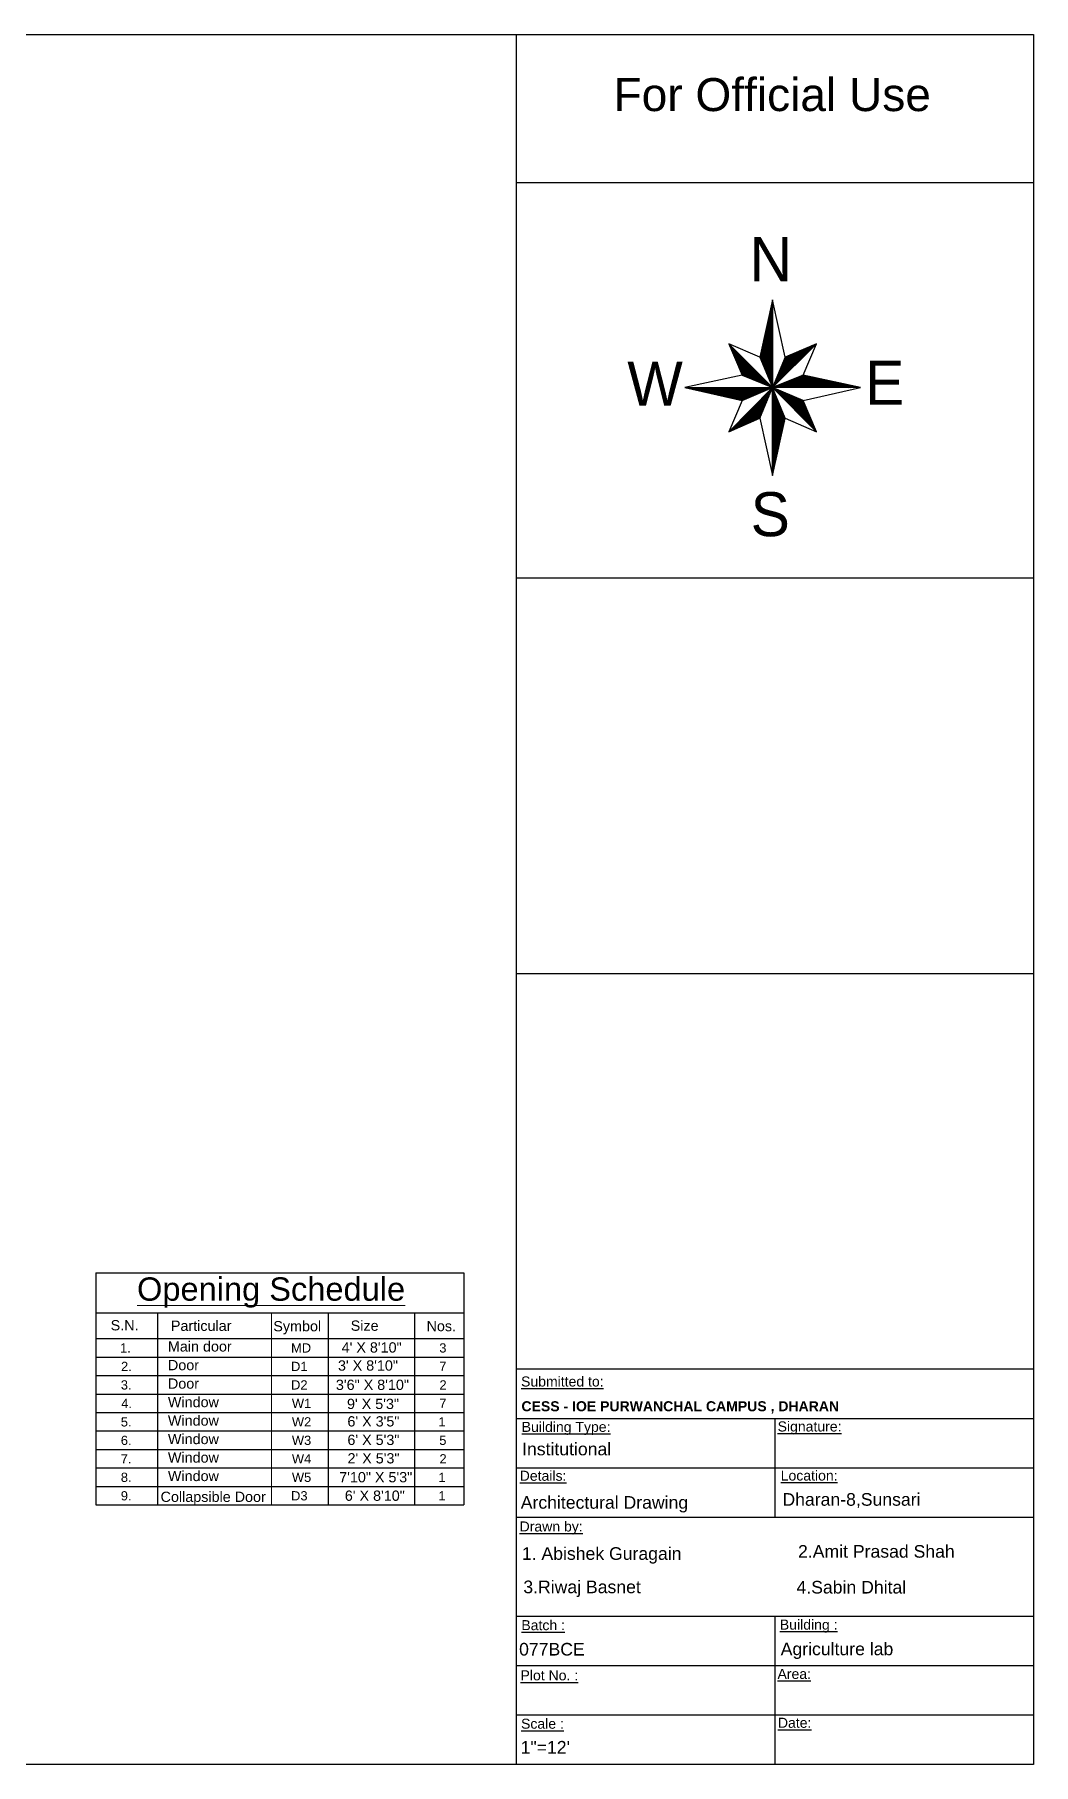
# Model space of a CAD drawing. Header units: inches. Extents: x -6800 to 96653, y -25814 to 17379.
# Drawn here: x 72715 to 73688, y -6838 to -5153 of the extents above; entities that cross this region are included whole.
import ezdxf

# ---------------------------------------------------------------- set-up
doc = ezdxf.new("R2010")
doc.units = ezdxf.units.IN
doc.header["$MEASUREMENT"] = 0
doc.layers.add('Page Format', color=7, linetype='Continuous', lineweight=25)
doc.layers.add('text', color=31, linetype='Continuous', lineweight=13)
doc.styles.add('GOTHICE', font='gothice')
doc.styles.get("Standard").update_dxf_attribs({"font": 'arial.ttf'})

# ---------------------------------------------------------------- blocks, each defined once
blk = doc.blocks.new('*X360')
at = {"color": 0}
for p, q in [((15.32, 10.228), (16.001, 10.909)), ((15.332, 10.259), (15.97, 10.896)), ((15.345, 10.289), (15.939, 10.883)), ((15.357, 10.319), (15.908, 10.87)), ((15.37, 10.349), (15.877, 10.857)), ((15.382, 10.379), (15.846, 10.843)), ((15.395, 10.409), (15.815, 10.83)), ((15.407, 10.44), (15.784, 10.817)), ((15.42, 10.47), (15.754, 10.804)), ((15.432, 10.5), (15.723, 10.791)), ((15.445, 10.53), (15.692, 10.777)), ((15.457, 10.56), (15.661, 10.764)), ((15.47, 10.591), (15.63, 10.751)), ((15.482, 10.621), (15.599, 10.738)), ((15.495, 10.651), (15.568, 10.725)), ((15.507, 10.681), (15.537, 10.711))]:
    blk.add_line(p, q, dxfattribs=at)
blk = doc.blocks.new('*X359')
at = {"color": 0}
for p, q in [((15.325, 10.217), (15.333, 10.224)), ((15.343, 10.217), (15.363, 10.237)), ((15.361, 10.217), (15.393, 10.249)), ((15.378, 10.217), (15.424, 10.262)), ((15.396, 10.217), (15.454, 10.274)), ((15.414, 10.217), (15.484, 10.287)), ((15.432, 10.217), (15.514, 10.299)), ((15.449, 10.217), (15.544, 10.312)), ((15.467, 10.217), (15.574, 10.324)), ((15.485, 10.217), (15.605, 10.337)), ((15.502, 10.217), (15.635, 10.349)), ((15.52, 10.217), (15.665, 10.362)), ((15.538, 10.217), (15.695, 10.374)), ((15.555, 10.217), (15.725, 10.387)), ((15.573, 10.217), (15.756, 10.399)), ((15.591, 10.217), (15.786, 10.412)), ((15.608, 10.217), (15.808, 10.416)), ((15.626, 10.217), (15.822, 10.413)), ((15.644, 10.217), (15.837, 10.41)), ((15.661, 10.217), (15.851, 10.406)), ((15.679, 10.217), (15.866, 10.403)), ((15.697, 10.217), (15.88, 10.4)), ((15.714, 10.217), (15.895, 10.397)), ((15.732, 10.217), (15.909, 10.394)), ((15.75, 10.217), (15.924, 10.39)), ((15.767, 10.217), (15.938, 10.387)), ((15.785, 10.217), (15.952, 10.384)), ((15.803, 10.217), (15.967, 10.381)), ((15.82, 10.217), (15.981, 10.378)), ((15.838, 10.217), (15.996, 10.374)), ((15.856, 10.217), (16.01, 10.371)), ((15.873, 10.217), (16.025, 10.368)), ((15.891, 10.217), (16.039, 10.365)), ((15.909, 10.217), (16.054, 10.362)), ((15.926, 10.217), (16.068, 10.358)), ((15.944, 10.217), (16.083, 10.355)), ((15.962, 10.217), (16.097, 10.352)), ((15.98, 10.217), (16.112, 10.349)), ((15.997, 10.217), (16.126, 10.346)), ((16.015, 10.217), (16.141, 10.342)), ((16.033, 10.217), (16.155, 10.339)), ((16.05, 10.217), (16.17, 10.336)), ((16.068, 10.217), (16.184, 10.333)), ((16.086, 10.217), (16.198, 10.329)), ((16.103, 10.217), (16.213, 10.326)), ((16.121, 10.217), (16.227, 10.323)), ((16.139, 10.217), (16.242, 10.32)), ((16.156, 10.217), (16.256, 10.317)), ((16.174, 10.217), (16.271, 10.313)), ((16.192, 10.217), (16.285, 10.31)), ((16.209, 10.217), (16.3, 10.307)), ((16.227, 10.217), (16.314, 10.304)), ((16.245, 10.217), (16.329, 10.301)), ((16.262, 10.217), (16.343, 10.297)), ((16.28, 10.217), (16.358, 10.294)), ((16.298, 10.217), (16.372, 10.291)), ((16.315, 10.217), (16.387, 10.288)), ((16.333, 10.217), (16.401, 10.285)), ((16.351, 10.217), (16.415, 10.281)), ((16.368, 10.217), (16.43, 10.278)), ((16.386, 10.217), (16.444, 10.275)), ((16.404, 10.217), (16.459, 10.272)), ((16.421, 10.217), (16.473, 10.269)), ((16.439, 10.217), (16.488, 10.265)), ((16.457, 10.217), (16.502, 10.262)), ((16.474, 10.217), (16.517, 10.259)), ((16.492, 10.217), (16.531, 10.256)), ((16.51, 10.217), (16.546, 10.252)), ((16.528, 10.217), (16.56, 10.249)), ((16.545, 10.217), (16.575, 10.246)), ((16.563, 10.217), (16.589, 10.243)), ((16.581, 10.217), (16.604, 10.24)), ((16.598, 10.217), (16.618, 10.236)), ((16.616, 10.217), (16.633, 10.233)), ((16.634, 10.217), (16.647, 10.23)), ((16.651, 10.217), (16.661, 10.227)), ((16.669, 10.217), (16.676, 10.224)), ((16.687, 10.217), (16.69, 10.22)), ((16.704, 10.217), (16.705, 10.217))]:
    blk.add_line(p, q, dxfattribs=at)
blk = doc.blocks.new('*X358')
at = {"color": 0}
for p, q in [((15.32, 10.211), (15.322, 10.213)), ((15.329, 10.202), (15.335, 10.208)), ((15.338, 10.194), (15.347, 10.203)), ((15.347, 10.185), (15.36, 10.198)), ((15.355, 10.176), (15.372, 10.193)), ((15.364, 10.167), (15.385, 10.188)), ((15.373, 10.158), (15.397, 10.182)), ((15.382, 10.149), (15.41, 10.177)), ((15.391, 10.141), (15.422, 10.172)), ((15.4, 10.132), (15.435, 10.167)), ((15.408, 10.123), (15.447, 10.162)), ((15.417, 10.114), (15.46, 10.156)), ((15.426, 10.105), (15.472, 10.151)), ((15.435, 10.096), (15.485, 10.146)), ((15.444, 10.087), (15.497, 10.141)), ((15.453, 10.079), (15.51, 10.136)), ((15.461, 10.07), (15.522, 10.131)), ((15.47, 10.061), (15.535, 10.125)), ((15.479, 10.052), (15.547, 10.12)), ((15.488, 10.043), (15.56, 10.115)), ((15.497, 10.034), (15.572, 10.11)), ((15.506, 10.026), (15.585, 10.105)), ((15.515, 10.017), (15.597, 10.1)), ((15.523, 10.008), (15.61, 10.094)), ((15.532, 9.999), (15.622, 10.089)), ((15.541, 9.99), (15.635, 10.084)), ((15.55, 9.981), (15.647, 10.079)), ((15.559, 9.973), (15.66, 10.074)), ((15.568, 9.964), (15.672, 10.068)), ((15.576, 9.955), (15.685, 10.063)), ((15.585, 9.946), (15.697, 10.058)), ((15.594, 9.937), (15.71, 10.053)), ((15.603, 9.928), (15.722, 10.048)), ((15.612, 9.92), (15.735, 10.043)), ((15.621, 9.911), (15.747, 10.037)), ((15.629, 9.902), (15.76, 10.032)), ((15.638, 9.893), (15.772, 10.027)), ((15.647, 9.884), (15.785, 10.022)), ((15.656, 9.875), (15.797, 10.017)), ((15.665, 9.867), (15.804, 10.006)), ((15.674, 9.858), (15.81, 9.994)), ((15.682, 9.849), (15.815, 9.981)), ((15.691, 9.84), (15.82, 9.969)), ((15.7, 9.831), (15.826, 9.957)), ((15.709, 9.822), (15.831, 9.944)), ((15.718, 9.813), (15.836, 9.932)), ((15.727, 9.805), (15.841, 9.919)), ((15.735, 9.796), (15.847, 9.907)), ((15.744, 9.787), (15.852, 9.895)), ((15.753, 9.778), (15.857, 9.882)), ((15.762, 9.769), (15.863, 9.87)), ((15.771, 9.76), (15.868, 9.857)), ((15.78, 9.752), (15.873, 9.845)), ((15.789, 9.743), (15.878, 9.833)), ((15.797, 9.734), (15.884, 9.82)), ((15.806, 9.725), (15.889, 9.808)), ((15.815, 9.716), (15.894, 9.796)), ((15.824, 9.707), (15.9, 9.783)), ((15.833, 9.699), (15.905, 9.771)), ((15.842, 9.69), (15.91, 9.758)), ((15.85, 9.681), (15.916, 9.746)), ((15.859, 9.672), (15.921, 9.734)), ((15.868, 9.663), (15.926, 9.721)), ((15.877, 9.654), (15.931, 9.709)), ((15.886, 9.646), (15.937, 9.696)), ((15.895, 9.637), (15.942, 9.684)), ((15.903, 9.628), (15.947, 9.672)), ((15.912, 9.619), (15.953, 9.659)), ((15.921, 9.61), (15.958, 9.647)), ((15.93, 9.601), (15.963, 9.635)), ((15.939, 9.592), (15.968, 9.622)), ((15.948, 9.584), (15.974, 9.61)), ((15.956, 9.575), (15.979, 9.597)), ((15.965, 9.566), (15.984, 9.585)), ((15.974, 9.557), (15.99, 9.573)), ((15.983, 9.548), (15.995, 9.56)), ((15.992, 9.539), (16, 9.548)), ((16.001, 9.531), (16.006, 9.535)), ((16.009, 9.522), (16.011, 9.523))]:
    blk.add_line(p, q, dxfattribs=at)
blk = doc.blocks.new('*X357')
at = {"color": 0}
for p, q in [((15.315, 10.206), (15.318, 10.209)), ((15.315, 10.188), (15.323, 10.196)), ((15.315, 10.17), (15.328, 10.184)), ((15.315, 10.153), (15.333, 10.171)), ((15.315, 10.135), (15.339, 10.159)), ((15.315, 10.117), (15.344, 10.146)), ((15.315, 10.1), (15.349, 10.134)), ((15.315, 10.082), (15.354, 10.121)), ((15.315, 10.064), (15.359, 10.109)), ((15.315, 10.047), (15.364, 10.096)), ((15.315, 10.029), (15.37, 10.084)), ((15.315, 10.011), (15.375, 10.071)), ((15.315, 9.994), (15.38, 10.059)), ((15.315, 9.976), (15.385, 10.046)), ((15.315, 9.958), (15.39, 10.034)), ((15.315, 9.941), (15.395, 10.021)), ((15.315, 9.923), (15.401, 10.009)), ((15.315, 9.905), (15.406, 9.996)), ((15.315, 9.888), (15.411, 9.984)), ((15.315, 9.87), (15.416, 9.971)), ((15.315, 9.852), (15.421, 9.959)), ((15.315, 9.835), (15.427, 9.946)), ((15.315, 9.817), (15.432, 9.934)), ((15.315, 9.799), (15.437, 9.921)), ((15.315, 9.782), (15.442, 9.909)), ((15.315, 9.764), (15.447, 9.896)), ((15.315, 9.746), (15.452, 9.884)), ((15.315, 9.729), (15.458, 9.871)), ((15.315, 9.711), (15.463, 9.859)), ((15.315, 9.693), (15.468, 9.846)), ((15.315, 9.676), (15.473, 9.834)), ((15.315, 9.658), (15.478, 9.821)), ((15.315, 9.64), (15.484, 9.809)), ((15.315, 9.622), (15.489, 9.796)), ((15.315, 9.605), (15.494, 9.784)), ((15.315, 9.587), (15.499, 9.771)), ((15.315, 9.569), (15.504, 9.759)), ((15.315, 9.552), (15.509, 9.746)), ((15.315, 9.534), (15.515, 9.734)), ((15.315, 9.516), (15.512, 9.714)), ((15.315, 9.499), (15.507, 9.691)), ((15.315, 9.481), (15.502, 9.668)), ((15.315, 9.463), (15.497, 9.646)), ((15.315, 9.446), (15.492, 9.623)), ((15.315, 9.428), (15.487, 9.6)), ((15.315, 9.41), (15.482, 9.577)), ((15.315, 9.393), (15.477, 9.555)), ((15.315, 9.375), (15.472, 9.532)), ((15.315, 9.357), (15.467, 9.509)), ((15.315, 9.34), (15.462, 9.487)), ((15.315, 9.322), (15.457, 9.464)), ((15.315, 9.304), (15.452, 9.441)), ((15.315, 9.287), (15.447, 9.418)), ((15.315, 9.269), (15.442, 9.396)), ((15.315, 9.251), (15.436, 9.373)), ((15.315, 9.234), (15.431, 9.35)), ((15.315, 9.216), (15.426, 9.328)), ((15.315, 9.198), (15.421, 9.305)), ((15.315, 9.181), (15.416, 9.282)), ((15.315, 9.163), (15.411, 9.259)), ((15.315, 9.145), (15.406, 9.237)), ((15.315, 9.128), (15.401, 9.214)), ((15.315, 9.11), (15.396, 9.191)), ((15.315, 9.092), (15.391, 9.169)), ((15.315, 9.074), (15.386, 9.146)), ((15.315, 9.057), (15.381, 9.123)), ((15.315, 9.039), (15.376, 9.1)), ((15.315, 9.021), (15.371, 9.078)), ((15.315, 9.004), (15.366, 9.055)), ((15.315, 8.986), (15.361, 9.032)), ((15.315, 8.968), (15.356, 9.01)), ((15.315, 8.951), (15.351, 8.987)), ((15.315, 8.933), (15.346, 8.964)), ((15.315, 8.915), (15.341, 8.941)), ((15.315, 8.898), (15.336, 8.919)), ((15.315, 8.88), (15.331, 8.896)), ((15.315, 8.862), (15.326, 8.873)), ((15.315, 8.845), (15.321, 8.851)), ((15.315, 8.827), (15.316, 8.828))]:
    blk.add_line(p, q, dxfattribs=at)
blk = doc.blocks.new('*X356')
at = {"color": 0}
for p, q in [((14.635, 9.527), (15.307, 10.198)), ((14.666, 9.54), (15.295, 10.168)), ((14.697, 9.553), (15.282, 10.138)), ((14.728, 9.566), (15.27, 10.108)), ((14.759, 9.579), (15.257, 10.078)), ((14.79, 9.593), (15.245, 10.047)), ((14.821, 9.606), (15.232, 10.017)), ((14.852, 9.619), (15.22, 9.987)), ((14.882, 9.632), (15.207, 9.957)), ((14.913, 9.645), (15.195, 9.927)), ((14.944, 9.659), (15.182, 9.896)), ((14.975, 9.672), (15.17, 9.866)), ((15.006, 9.685), (15.157, 9.836)), ((15.037, 9.698), (15.145, 9.806)), ((15.068, 9.711), (15.132, 9.776)), ((15.099, 9.725), (15.12, 9.746))]:
    blk.add_line(p, q, dxfattribs=at)
blk = doc.blocks.new('*X355')
at = {"color": 0}
for p, q in [((13.928, 10.215), (13.929, 10.217)), ((13.942, 10.212), (13.947, 10.217)), ((13.957, 10.209), (13.964, 10.217)), ((13.971, 10.206), (13.982, 10.217)), ((13.985, 10.202), (14, 10.217)), ((14, 10.199), (14.017, 10.217)), ((14.014, 10.196), (14.035, 10.217)), ((14.029, 10.193), (14.053, 10.217)), ((14.043, 10.19), (14.07, 10.217)), ((14.058, 10.186), (14.088, 10.217)), ((14.072, 10.183), (14.106, 10.217)), ((14.087, 10.18), (14.123, 10.217)), ((14.101, 10.177), (14.141, 10.217)), ((14.116, 10.174), (14.159, 10.217)), ((14.13, 10.17), (14.176, 10.217)), ((14.145, 10.167), (14.194, 10.217)), ((14.159, 10.164), (14.212, 10.217)), ((14.174, 10.161), (14.229, 10.217)), ((14.188, 10.158), (14.247, 10.217)), ((14.203, 10.154), (14.265, 10.217)), ((14.217, 10.151), (14.282, 10.217)), ((14.231, 10.148), (14.3, 10.217)), ((14.246, 10.145), (14.318, 10.217)), ((14.26, 10.142), (14.335, 10.217)), ((14.275, 10.138), (14.353, 10.217)), ((14.289, 10.135), (14.371, 10.217)), ((14.304, 10.132), (14.389, 10.217)), ((14.318, 10.129), (14.406, 10.217)), ((14.333, 10.125), (14.424, 10.217)), ((14.347, 10.122), (14.442, 10.217)), ((14.362, 10.119), (14.459, 10.217)), ((14.376, 10.116), (14.477, 10.217)), ((14.391, 10.113), (14.495, 10.217)), ((14.405, 10.109), (14.512, 10.217)), ((14.42, 10.106), (14.53, 10.217)), ((14.434, 10.103), (14.548, 10.217)), ((14.449, 10.1), (14.565, 10.217)), ((14.463, 10.097), (14.583, 10.217)), ((14.477, 10.093), (14.601, 10.217)), ((14.492, 10.09), (14.618, 10.217)), ((14.506, 10.087), (14.636, 10.217)), ((14.521, 10.084), (14.654, 10.217)), ((14.535, 10.081), (14.671, 10.217)), ((14.55, 10.077), (14.689, 10.217)), ((14.564, 10.074), (14.707, 10.217)), ((14.579, 10.071), (14.724, 10.217)), ((14.593, 10.068), (14.742, 10.217)), ((14.608, 10.065), (14.76, 10.217)), ((14.622, 10.061), (14.777, 10.217)), ((14.637, 10.058), (14.795, 10.217)), ((14.651, 10.055), (14.813, 10.217)), ((14.666, 10.052), (14.83, 10.217)), ((14.68, 10.048), (14.848, 10.217)), ((14.694, 10.045), (14.866, 10.217)), ((14.709, 10.042), (14.883, 10.217)), ((14.723, 10.039), (14.901, 10.217)), ((14.738, 10.036), (14.919, 10.217)), ((14.752, 10.032), (14.937, 10.217)), ((14.767, 10.029), (14.954, 10.217)), ((14.781, 10.026), (14.972, 10.217)), ((14.796, 10.023), (14.99, 10.217)), ((14.81, 10.02), (15.007, 10.217)), ((14.825, 10.016), (15.025, 10.217)), ((14.85, 10.024), (15.043, 10.217)), ((14.88, 10.037), (15.06, 10.217)), ((14.911, 10.049), (15.078, 10.217)), ((14.941, 10.062), (15.096, 10.217)), ((14.971, 10.074), (15.113, 10.217)), ((15.001, 10.087), (15.131, 10.217)), ((15.031, 10.099), (15.149, 10.217)), ((15.061, 10.112), (15.166, 10.217)), ((15.092, 10.124), (15.184, 10.217)), ((15.122, 10.137), (15.202, 10.217)), ((15.152, 10.149), (15.219, 10.217)), ((15.182, 10.162), (15.237, 10.217)), ((15.212, 10.174), (15.255, 10.217)), ((15.243, 10.187), (15.272, 10.217)), ((15.273, 10.199), (15.29, 10.217)), ((15.303, 10.212), (15.308, 10.217))]:
    blk.add_line(p, q, dxfattribs=at)
blk = doc.blocks.new('*X354')
at = {"color": 0}
for p, q in [((14.62, 10.907), (14.622, 10.909)), ((14.625, 10.895), (14.631, 10.901)), ((14.63, 10.883), (14.639, 10.892)), ((14.636, 10.87), (14.648, 10.883)), ((14.641, 10.858), (14.657, 10.874)), ((14.646, 10.845), (14.666, 10.865)), ((14.651, 10.833), (14.675, 10.856)), ((14.657, 10.821), (14.684, 10.848)), ((14.662, 10.808), (14.693, 10.839)), ((14.667, 10.796), (14.701, 10.83)), ((14.673, 10.784), (14.71, 10.821)), ((14.678, 10.771), (14.719, 10.812)), ((14.683, 10.759), (14.728, 10.803)), ((14.689, 10.746), (14.737, 10.795)), ((14.694, 10.734), (14.746, 10.786)), ((14.699, 10.722), (14.754, 10.777)), ((14.704, 10.709), (14.763, 10.768)), ((14.71, 10.697), (14.772, 10.759)), ((14.715, 10.685), (14.781, 10.75)), ((14.72, 10.672), (14.79, 10.742)), ((14.726, 10.66), (14.799, 10.733)), ((14.731, 10.647), (14.807, 10.724)), ((14.736, 10.635), (14.816, 10.715)), ((14.741, 10.623), (14.825, 10.706)), ((14.747, 10.61), (14.834, 10.697)), ((14.752, 10.598), (14.843, 10.689)), ((14.757, 10.585), (14.852, 10.68)), ((14.763, 10.573), (14.86, 10.671)), ((14.768, 10.561), (14.869, 10.662)), ((14.773, 10.548), (14.878, 10.653)), ((14.779, 10.536), (14.887, 10.644)), ((14.784, 10.524), (14.896, 10.635)), ((14.789, 10.511), (14.905, 10.627)), ((14.794, 10.499), (14.913, 10.618)), ((14.8, 10.486), (14.922, 10.609)), ((14.805, 10.474), (14.931, 10.6)), ((14.81, 10.462), (14.94, 10.591)), ((14.816, 10.449), (14.949, 10.582)), ((14.821, 10.437), (14.958, 10.574)), ((14.826, 10.424), (14.967, 10.565)), ((14.835, 10.415), (14.975, 10.556)), ((14.847, 10.41), (14.984, 10.547)), ((14.86, 10.405), (14.993, 10.538)), ((14.872, 10.4), (15.002, 10.529)), ((14.885, 10.395), (15.011, 10.521)), ((14.897, 10.389), (15.02, 10.512)), ((14.91, 10.384), (15.028, 10.503)), ((14.922, 10.379), (15.037, 10.494)), ((14.935, 10.374), (15.046, 10.485)), ((14.947, 10.369), (15.055, 10.476)), ((14.96, 10.364), (15.064, 10.468)), ((14.972, 10.358), (15.073, 10.459)), ((14.985, 10.353), (15.081, 10.45)), ((14.997, 10.348), (15.09, 10.441)), ((15.01, 10.343), (15.099, 10.432)), ((15.022, 10.338), (15.108, 10.423)), ((15.035, 10.333), (15.117, 10.415)), ((15.047, 10.327), (15.126, 10.406)), ((15.06, 10.322), (15.134, 10.397)), ((15.072, 10.317), (15.143, 10.388)), ((15.085, 10.312), (15.152, 10.379)), ((15.097, 10.307), (15.161, 10.37)), ((15.11, 10.301), (15.17, 10.361)), ((15.122, 10.296), (15.179, 10.353)), ((15.135, 10.291), (15.187, 10.344)), ((15.147, 10.286), (15.196, 10.335)), ((15.16, 10.281), (15.205, 10.326)), ((15.172, 10.276), (15.214, 10.317)), ((15.185, 10.27), (15.223, 10.308)), ((15.197, 10.265), (15.232, 10.3)), ((15.21, 10.26), (15.241, 10.291)), ((15.222, 10.255), (15.249, 10.282)), ((15.235, 10.25), (15.258, 10.273)), ((15.247, 10.245), (15.267, 10.264)), ((15.26, 10.239), (15.276, 10.255)), ((15.272, 10.234), (15.285, 10.247)), ((15.285, 10.229), (15.294, 10.238)), ((15.297, 10.224), (15.302, 10.229)), ((15.31, 10.219), (15.311, 10.22))]:
    blk.add_line(p, q, dxfattribs=at)
blk = doc.blocks.new('*X353')
at = {"color": 0}
for p, q in [((15.298, 11.532), (15.315, 11.549)), ((15.303, 11.555), (15.315, 11.567)), ((15.308, 11.578), (15.315, 11.585)), ((15.313, 11.6), (15.315, 11.602)), ((15.217, 11.169), (15.315, 11.266)), ((15.222, 11.192), (15.315, 11.284)), ((15.227, 11.214), (15.315, 11.302)), ((15.232, 11.237), (15.315, 11.32)), ((15.237, 11.26), (15.315, 11.337)), ((15.242, 11.282), (15.315, 11.355)), ((15.247, 11.305), (15.315, 11.373)), ((15.252, 11.328), (15.315, 11.39)), ((15.257, 11.351), (15.315, 11.408)), ((15.262, 11.373), (15.315, 11.426)), ((15.267, 11.396), (15.315, 11.443)), ((15.272, 11.419), (15.315, 11.461)), ((15.277, 11.441), (15.315, 11.479)), ((15.282, 11.464), (15.315, 11.496)), ((15.287, 11.487), (15.315, 11.514)), ((15.293, 11.51), (15.315, 11.532)), ((15.136, 10.805), (15.315, 10.984)), ((15.141, 10.828), (15.315, 11.001)), ((15.146, 10.851), (15.315, 11.019)), ((15.152, 10.874), (15.315, 11.037)), ((15.157, 10.896), (15.315, 11.054)), ((15.162, 10.919), (15.315, 11.072)), ((15.167, 10.942), (15.315, 11.09)), ((15.172, 10.964), (15.315, 11.107)), ((15.177, 10.987), (15.315, 11.125)), ((15.182, 11.01), (15.315, 11.143)), ((15.187, 11.033), (15.315, 11.16)), ((15.192, 11.055), (15.315, 11.178)), ((15.197, 11.078), (15.315, 11.196)), ((15.202, 11.101), (15.315, 11.213)), ((15.207, 11.123), (15.315, 11.231)), ((15.212, 11.146), (15.315, 11.249)), ((15.116, 10.715), (15.315, 10.913)), ((15.116, 10.696), (15.315, 10.895)), ((15.121, 10.737), (15.315, 10.931)), ((15.121, 10.684), (15.315, 10.878)), ((15.126, 10.76), (15.315, 10.948)), ((15.126, 10.671), (15.315, 10.86)), ((15.131, 10.783), (15.315, 10.966)), ((15.131, 10.659), (15.315, 10.842)), ((15.137, 10.646), (15.315, 10.825)), ((15.142, 10.634), (15.315, 10.807)), ((15.147, 10.621), (15.315, 10.789)), ((15.152, 10.609), (15.315, 10.772)), ((15.157, 10.596), (15.315, 10.754)), ((15.163, 10.584), (15.315, 10.736)), ((15.168, 10.571), (15.315, 10.718)), ((15.173, 10.559), (15.315, 10.701)), ((15.178, 10.546), (15.315, 10.683)), ((15.183, 10.534), (15.315, 10.665)), ((15.188, 10.521), (15.315, 10.648)), ((15.194, 10.509), (15.315, 10.63)), ((15.199, 10.496), (15.315, 10.612)), ((15.204, 10.484), (15.315, 10.595)), ((15.209, 10.471), (15.315, 10.577)), ((15.214, 10.459), (15.315, 10.559)), ((15.219, 10.446), (15.315, 10.542)), ((15.225, 10.434), (15.315, 10.524)), ((15.23, 10.421), (15.315, 10.506)), ((15.235, 10.409), (15.315, 10.489)), ((15.24, 10.396), (15.315, 10.471)), ((15.245, 10.384), (15.315, 10.453)), ((15.251, 10.371), (15.315, 10.436)), ((15.256, 10.359), (15.315, 10.418)), ((15.261, 10.346), (15.315, 10.4)), ((15.266, 10.334), (15.315, 10.383)), ((15.271, 10.321), (15.315, 10.365)), ((15.276, 10.309), (15.315, 10.347)), ((15.282, 10.296), (15.315, 10.33)), ((15.287, 10.284), (15.315, 10.312)), ((15.292, 10.271), (15.315, 10.294)), ((15.297, 10.259), (15.315, 10.277)), ((15.302, 10.246), (15.315, 10.259)), ((15.307, 10.234), (15.315, 10.241)), ((15.313, 10.221), (15.315, 10.224))]:
    blk.add_line(p, q, dxfattribs=at)

msp = doc.modelspace()

# ---------------------------------------------------------------- linework, layer by layer
at = {"transparency": 33554651}
for p, q in [((71311.9, -5153.1), (73687.9, -5153.1)), ((73183.9, -5153.1), (73183.9, -5297.1)), ((73687.9, -5153.1), (73687.9, -6837.9)), ((73183.9, -5297.1), (73687.9, -5297.1)), ((73183.9, -5297.1), (73183.9, -6837.9)), ((73183.9, -5682.3), (73687.9, -5682.3)), ((73183.9, -6067.5), (73687.9, -6067.5)), ((73183.9, -6452.7), (73687.9, -6452.7)), ((73183.9, -6500.9), (73687.9, -6500.9)), ((73435.9, -6500.9), (73435.9, -6597.2)), ((73183.9, -6549), (73687.9, -6549)), ((73183.9, -6597.2), (73687.9, -6597.2)), ((73183.9, -6693.5), (73687.9, -6693.5)), ((73435.9, -6693.5), (73435.9, -6837.9)), ((73183.9, -6741.6), (73687.9, -6741.6)), ((73183.9, -6789.8), (73687.9, -6789.8)), ((73687.9, -6837.9), (71311.9, -6837.9))]:
    msp.add_line(p, q, dxfattribs=at)
at = {"transparency": 33554687}
for p, q in [((73433.7, -5411.6), (73421.4, -5467.2)), ((73446.1, -5467.2), (73433.7, -5411.6)), ((73433.7, -5411.6), (73433.7, -5497)), ((73390.9, -5454.2), (73403.9, -5484.7)), ((73421.4, -5467.2), (73390.9, -5454.2)), ((73390.9, -5454.2), (73433.7, -5497)), ((73476.6, -5454.2), (73433.7, -5497)), ((73476.6, -5454.2), (73446.1, -5467.2)), ((73463.5, -5484.7), (73476.6, -5454.2)), ((73421.4, -5467.2), (73433.7, -5497)), ((73446.1, -5467.2), (73433.7, -5497)), ((73403.9, -5484.7), (73348.2, -5497)), ((73403.9, -5484.7), (73433.7, -5497)), ((73463.5, -5484.7), (73433.7, -5497)), ((73519.2, -5497), (73463.5, -5484.7)), ((73348.2, -5497), (73403.9, -5509.4)), ((73348.2, -5497), (73433.7, -5497)), ((73390.9, -5539.9), (73433.7, -5497)), ((73403.9, -5509.4), (73433.7, -5497)), ((73421.4, -5526.8), (73433.7, -5497)), ((73519.2, -5497), (73433.7, -5497)), ((73463.5, -5509.4), (73433.7, -5497)), ((73476.6, -5539.9), (73433.7, -5497)), ((73446.1, -5526.8), (73433.7, -5497)), ((73433.7, -5582.5), (73433.7, -5497)), ((73463.5, -5509.4), (73519.2, -5497)), ((73403.9, -5509.4), (73390.9, -5539.9)), ((73476.6, -5539.9), (73463.5, -5509.4)), ((73390.9, -5539.9), (73421.4, -5526.8)), ((73421.4, -5526.8), (73433.7, -5582.5)), ((73433.7, -5582.5), (73446.1, -5526.8)), ((73446.1, -5526.8), (73476.6, -5539.9))]:
    msp.add_line(p, q, dxfattribs=at)
at = {"layer": 'text', "lineweight": 25, "transparency": 33554687}
for p, q in [((72774.4, -6359.1), (73132.8, -6359.1)), ((72774.4, -6359.1), (72774.4, -6585.2)), ((73132.8, -6359.1), (73132.8, -6585.2)), ((72774.4, -6398.1), (73132.8, -6398.1)), ((72834.4, -6398.1), (72834.4, -6585.2)), ((73000.8, -6398.1), (73000.8, -6585.2)), ((73084.8, -6398.1), (73084.8, -6585.2)), ((73132.8, -6398.1), (73132.8, -6585.2)), ((72774.4, -6423.1), (73132.8, -6423.1)), ((72774.4, -6441.2), (73132.8, -6441.2)), ((72774.4, -6459.2), (73132.8, -6459.2)), ((72774.4, -6477.2), (73132.8, -6477.2)), ((72774.4, -6495.2), (73132.8, -6495.2)), ((72774.4, -6513.2), (73132.8, -6513.2)), ((72774.4, -6531.2), (73132.8, -6531.2)), ((72774.4, -6531.2), (73132.8, -6531.2)), ((72774.4, -6549.2), (73132.8, -6549.2)), ((72774.4, -6549.2), (73132.8, -6549.2)), ((72774.4, -6567.2), (73132.8, -6567.2)), ((72774.4, -6585.2), (73132.8, -6585.2))]:
    msp.add_line(p, q, dxfattribs=at)
at = {"layer": 'text', "transparency": 33554651}
msp.add_line((72945.5, -6398.1), (72945.5, -6585.2), dxfattribs=at)

# ---------------------------------------------------------------- block references
at = {"transparency": 33554687, "xscale": 61.36234400379558, "yscale": 61.36234400379558, "zscale": 61.36234400379558}
for name in ['*X353', '*X354', '*X360', '*X359', '*X355', '*X356', '*X357', '*X358']:
    msp.add_blockref(name, (72494, -6123.9), dxfattribs=at)

# ---------------------------------------------------------------- texts
at = {"transparency": 33554687, "style": 'GOTHICE'}
for s, p in [('N', (73411.2, -5393.3)), ('W', (73292.1, -5514.5)), ('E', (73523.8, -5513.7)), ('S', (73412.3, -5641.7))]:
    msp.add_text(s, height=42.9, dxfattribs=at).set_placement(p)
at = {"layer": 'Page Format', "transparency": 33554651, "attachment_point": 1}
for s, width, gutter_width, insert, char_height in [('For Official Use', 475.224, 160.7, (73278.7, -5195.5), 32.134), ('{\\LSubmitted to:}', 129.617, 2.59, (73188.6, -6460.1), 9.774), ('{\\fArial|b1|i0|c0|p34;CESS - IOE PURWANCHAL CAMPUS , DHARAN}', 347.688, 2.59, (73189, -6484.2), 9.774), ('{\\LBuilding Type:}', 129.617, 2.59, (73189.2, -6504.3), 9.774), ('{\\LSignature:}', 129.617, 2.59, (73438.6, -6503.9), 9.774), ('Institutional', 181.745, 61.4, (73189.6, -6524.6), 12.289), ('{\\LDetails:}', 129.617, 2.59, (73187.3, -6551.9), 9.774), ('{\\LLocation:}', 129.617, 2.59, (73441.6, -6551.7), 9.774), ('Architectural Drawing', 181.745, 61.4, (73188.3, -6576.6), 12.289), ('Dharan-8,Sunsari', 181.745, 61.4, (73443.3, -6573.7), 12.289), ('{\\LDrawn by:}', 129.617, 2.59, (73187.2, -6601.3), 9.774), ('1. Abishek Guragain', 181.745, 61.4, (73189.4, -6626.4), 12.289), ('2.Amit Prasad Shah', 181.745, 61.4, (73458.5, -6624.3), 12.289), ('3.Riwaj Basnet', 181.745, 61.4, (73190.8, -6658.9), 12.289), ('4.Sabin Dhital', 181.745, 61.4, (73457, -6659.2), 12.289), ('{\\LBatch :}', 129.617, 2.59, (73188.9, -6697.4), 9.774), ('{\\LBuilding :}', 129.617, 2.59, (73440.8, -6696.9), 9.774), ('077BCE', 181.745, 61.4, (73186.7, -6719.6), 12.29), ('Agriculture lab', 181.745, 61.4, (73441.6, -6719.3), 12.289), ('{\\LPlot No. :}', 129.617, 2.59, (73188.1, -6746.3), 9.774), ('{\\LArea:}', 129.617, 2.59, (73438.5, -6744.9), 9.77), ('{\\LScale :}', 129.617, 2.59, (73188.6, -6793.4), 9.774), ('{\\LDate:}', 129.617, 2.59, (73438.9, -6792.5), 9.77), ('1"=12\'', 181.745, 61.4, (73188.2, -6815.1), 12.29)]:
    msp.add_mtext_dynamic_manual_height_columns(s, width=width, gutter_width=gutter_width, heights=[0], dxfattribs=dict(at, insert=insert, char_height=char_height))
at = {"layer": 'text', "transparency": 33554651}
msp.add_text('%%UOpening Schedule', height=22.729, dxfattribs=at).set_placement((72814.4, -6386.3))
at = {"layer": 'text', "lineweight": 25, "transparency": 33554687}
for s, height, p in [('S.N.', 10, (72788.7, -6415.2)), ('Symbol', 10, (72947.2, -6416.1)), ('Size', 10, (73022.6, -6415.6)), ('Nos.', 10, (73096.5, -6416)), ('1.', 9, (72797.8, -6436.8)), ('MD', 9, (72964.5, -6436.8)), ('3', 9, (73108.9, -6436.8)), ('2.', 9, (72798.8, -6454.8)), ('D1', 9, (72964.5, -6454.8)), ('7', 9, (73108.9, -6454.8)), ('3.', 9, (72798.6, -6472.8)), ('D2', 9, (72964.5, -6472.8)), ('2', 9, (73109.1, -6472.8)), ('4.', 9, (72799, -6490.8)), ('W1', 9, (72965.3, -6490.8)), ('7', 9, (73108.9, -6490.8)), ('5.', 9, (72798.6, -6508.8)), ('W2', 9, (72965.3, -6508.8)), ('1', 9, (73108.1, -6508.8)), ('6.', 9, (72798.6, -6526.8)), ('W3', 9, (72965.3, -6526.8)), ('5', 9, (73108.9, -6526.8)), ('7.', 9, (72798.5, -6544.8)), ('W4', 9, (72965.3, -6544.8)), ('2', 9, (73109.1, -6544.8)), ('8.', 9, (72798.6, -6562.8)), ('W5', 9, (72965.3, -6562.8)), ('1', 9, (73108.1, -6562.8)), ('9.', 9, (72798.6, -6580.8)), ('D3', 9, (72964.5, -6580.8)), ('1', 9, (73108.1, -6580.8))]:
    msp.add_text(s, height=height, dxfattribs=at).set_placement(p)
at = {"layer": 'text', "transparency": 33554687}
for s, p in [('4\' X 8\'10"', (73013.8, -6436.8)), ('3\' X 8\'10"', (73010.2, -6454.4)), ('3\'6" X 8\'10"', (73008.2, -6473.2)), ('9\' X 5\'3"', (73019, -6491.8)), ('6\' X 3\'5"', (73019.4, -6508.8)), ('6\' X 5\'3"', (73019.4, -6526.8)), ('2\' X 5\'3"', (73019.5, -6544.8)), ('7\'10" X 5\'3"', (73011.4, -6563.2)), ('6\' X 8\'10"', (73016.9, -6581.2))]:
    msp.add_text(s, height=10, dxfattribs=at).set_placement(p)
at = {"layer": 'text', "transparency": 33554687, "char_height": 10, "attachment_point": 1}
for s, insert in [('Particular', (72847.4, -6405.7)), ('Main door', (72844.5, -6425.8)), ('Door', (72844.5, -6444)), ('Door', (72844.5, -6462)), ('Window', (72844.5, -6480)), ('Window', (72844.5, -6498)), ('Window', (72844.5, -6516)), ('Window', (72844.5, -6534)), ('Window', (72844.5, -6552))]:
    msp.add_mtext_dynamic_manual_height_columns(s, width=81.34, gutter_width=1, heights=[0], dxfattribs=dict(at, insert=insert))
at = {"layer": 'text', "transparency": 33554651, "insert": (72888.6, -6578.8), "char_height": 10, "width": 161.228, "attachment_point": 5}
msp.add_mtext('Collapsible Door', dxfattribs=at)

doc.saveas('drawing.dxf')
